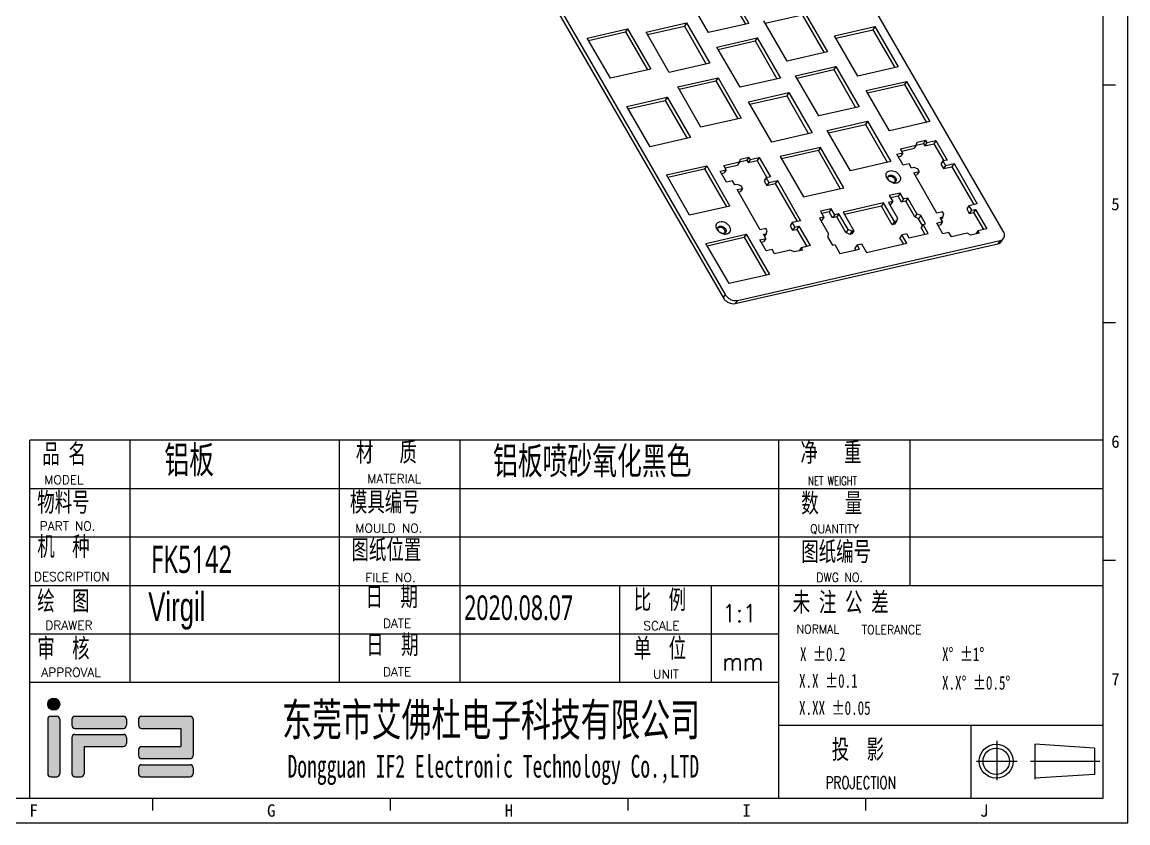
# Model space of a CAD drawing. Header units: millimetres. Extents: x 2161 to 4636, y 409 to 983.
# Drawn here: x 3424.1 to 3730.7, y 508 to 730.1 of the extents above; entities that cross this region are included whole.
import ezdxf
from ezdxf.enums import TextEntityAlignment as Align

# ---------------------------------------------------------------- set-up
doc = ezdxf.new("R2010")
doc.units = ezdxf.units.MM
doc.header["$LTSCALE"] = 30.734
doc.layers.get('0').update_dxf_attribs({"linetype": 'CONTINUOUS'})
doc.layers.add('BORDER', color=5, linetype='CONTINUOUS')
doc.styles.add('BORDER', font='')
doc.styles.get("Standard").update_dxf_attribs({"font": 'txt', "width": 0.667})
doc.styles.add('图框文字', font='romans.shx')
doc.styles.get('BORDER').set_extended_font_data('SimSun')

# ---------------------------------------------------------------- blocks, each defined once
blk = doc.blocks.new('IF2新图框')
h = blk.add_hatch(color=1)
h.set_gradient(color1=(255, 0, 0), color2=(255, 31, 31), one_color=1, tint=0.56, name='CYLINDER')
h.paths.add_polyline_path([(-296.14, 32.94, 1), (-299.5, 32.94, 1)])
h = blk.add_hatch(color=3)
h.set_gradient(color1=(0, 255, 0), color2=(31, 255, 31), one_color=1, tint=0.56, name='CYLINDER')
h.paths.add_polyline_path([(-299.5, 13.62, 0.414214), (-298.66, 12.78), (-296.98, 12.78, 0.414214), (-296.14, 13.62), (-296.14, 28.74, 0.414214), (-296.98, 29.58), (-298.66, 29.58, 0.414214), (-299.5, 28.74)])
h = blk.add_hatch(color=3)
h.set_gradient(color1=(0, 255, 0), color2=(31, 255, 31), one_color=1, tint=0.56, name='CYLINDER')
h.paths.add_polyline_path([(-278.5, 26.22, 0.414214), (-277.66, 27.06), (-277.66, 28.74, 0.414214), (-278.5, 29.58), (-291.94, 29.58, 0.414214), (-292.78, 28.74), (-292.78, 27.06, 0.414214), (-291.94, 26.22)])
h = blk.add_hatch(color=3)
h.set_gradient(color1=(0, 255, 0), color2=(31, 255, 31), one_color=1, tint=0.56, name='CYLINDER')
h.paths.add_polyline_path([(-273.46, 29.58, 0.414214), (-274.3, 28.74), (-274.3, 27.06, 0.414214), (-273.46, 26.22), (-262.54, 26.22), (-262.54, 21.18), (-273.46, 21.18, 0.414214), (-274.3, 20.34), (-274.3, 18.66, 0.414214), (-273.46, 17.82), (-260.02, 17.82, 0.414214), (-259.18, 18.66), (-259.18, 28.74, 0.414214), (-260.02, 29.58)])
h = blk.add_hatch(color=3)
h.set_gradient(color1=(0, 255, 0), color2=(31, 255, 31), one_color=1, tint=0.56, name='CYLINDER')
h.paths.add_polyline_path([(-291.94, 24.54, 0.414214), (-292.78, 23.7), (-292.78, 13.62, 0.414214), (-291.94, 12.78), (-290.26, 12.78, 0.414214), (-289.42, 13.62), (-289.42, 21.18), (-278.5, 21.18, 0.414214), (-277.66, 22.02), (-277.66, 23.7, 0.414214), (-278.5, 24.54)])
h = blk.add_hatch(color=3)
h.set_gradient(color1=(0, 255, 0), color2=(31, 255, 31), one_color=1, tint=0.56, name='CYLINDER')
h.paths.add_polyline_path([(-273.46, 16.14, 0.414214), (-274.3, 15.3), (-274.3, 13.62, 0.414214), (-273.46, 12.78), (-260.02, 12.78, 0.414214), (-259.18, 13.62), (-259.18, 15.3, 0.414214), (-260.02, 16.14)])
at = {"lineweight": 25}
for p, q in [((-304.43, 6.88), (-304.43, 106.1)), ((-6.88, 106.1), (-304.43, 106.1)), ((-276.7, 106.1), (-276.7, 38.9)), ((-218.64, 106.1), (-218.64, 38.9)), ((-96.83, 106.1), (-96.83, 6.88)), ((-60.5, 106.1), (-60.5, 65.78)), ((-6.88, 92.66), (-304.43, 92.66)), ((-6.88, 79.22), (-304.43, 79.22)), ((-6.88, 65.78), (-304.43, 65.78)), ((-140.91, 65.78), (-140.91, 38.9)), ((-115.47, 38.9), (-115.47, 65.78)), ((-96.83, 52.34), (-304.43, 52.34)), ((-96.83, 38.9), (-304.43, 38.9)), ((-6.88, 27), (-96.83, 27)), ((-43.58, 27), (-43.58, 6.88)), ((-36.38, 22.8), (-36.38, 11.84)), ((-9.28, 20.75), (-25.81, 21.79)), ((-25.81, 21.79), (-25.81, 12.13)), ((-41.95, 17.09), (-30.68, 17.09)), ((-27.02, 17.09), (-7.79, 17.09)), ((-9.28, 13.43), (-25.81, 12.4))]:
    blk.add_line(p, q, dxfattribs=at)
for p, q in [((-185.24, 106.1), (-185.24, 38.9)), ((-9.28, 20.75), (-9.28, 13.43))]:
    blk.add_line(p, q)
at = {"color": 3}
for p, q in [((-299.5, 28.74), (-299.5, 13.62)), ((-298.66, 29.58), (-296.98, 29.58)), ((-296.14, 28.74), (-296.14, 13.62)), ((-292.78, 28.74), (-292.78, 27.06)), ((-291.94, 29.58), (-278.5, 29.58)), ((-277.66, 28.74), (-277.66, 27.06)), ((-274.3, 28.74), (-274.3, 27.06)), ((-273.46, 29.58), (-260.02, 29.58)), ((-259.18, 28.74), (-259.18, 18.66)), ((-291.94, 26.22), (-278.5, 26.22)), ((-291.94, 24.54), (-278.5, 24.54)), ((-273.46, 26.22), (-262.54, 26.22)), ((-262.54, 26.22), (-262.54, 21.18)), ((-292.78, 23.7), (-292.78, 13.62)), ((-277.66, 23.7), (-277.66, 22.02)), ((-289.42, 21.18), (-278.5, 21.18)), ((-289.42, 21.18), (-289.42, 13.62)), ((-274.3, 20.34), (-274.3, 18.66)), ((-273.46, 21.18), (-262.54, 21.18)), ((-273.46, 17.82), (-260.02, 17.82)), ((-273.46, 16.14), (-260.02, 16.14)), ((-298.66, 12.78), (-296.98, 12.78)), ((-291.94, 12.78), (-290.26, 12.78)), ((-274.3, 15.3), (-274.3, 13.62)), ((-273.46, 12.78), (-260.02, 12.78)), ((-259.18, 15.3), (-259.18, 13.62))]:
    blk.add_line(p, q, dxfattribs=at)
at = {"color": 1}
blk.add_circle((-297.82, 32.94), 1.68, dxfattribs=at)
at = {"lineweight": 25}
for radius in [4.7, 3.66]:
    blk.add_circle((-36.51, 17.09), radius, dxfattribs=at)
at = {"color": 3}
for centre, start, end in [((-298.66, 28.74), 90, 180), ((-296.98, 28.74), 0, 90), ((-291.94, 28.74), 90, 180), ((-278.5, 28.74), 0, 90), ((-273.46, 28.74), 90, 180), ((-260.02, 28.74), 0, 90), ((-291.94, 27.06), 180, 270), ((-291.94, 23.7), 90, 180), ((-278.5, 27.06), 270, 0), ((-278.5, 23.7), 360, 90), ((-273.46, 27.06), 180, 270), ((-278.5, 22.02), 270, 0), ((-273.46, 20.34), 90, 180), ((-273.46, 18.66), 180, 270), ((-260.02, 18.66), 270, 0), ((-273.46, 15.3), 90, 180), ((-260.02, 15.3), 0, 90), ((-298.66, 13.62), 180, 270), ((-296.98, 13.62), 270, 0), ((-291.94, 13.62), 180, 270), ((-290.26, 13.62), 270, 0), ((-273.46, 13.62), 180, 270), ((-260.02, 13.62), 270, 0)]:
    blk.add_arc(centre, 0.84, start, end, dxfattribs=at)
at = {"layer": 'BORDER', "color": 0, "linetype": 'Continuous'}
for p, q in [((0, 0), (0, 475.03)), ((-6.88, 6.88), (-6.88, 468.15)), ((-3.44, 204.58), (-6.88, 204.58)), ((-3.44, 138.69), (-6.88, 138.69)), ((-3.44, 72.8), (-6.88, 72.8)), ((-665.81, 6.88), (-6.88, 6.88)), ((-270.45, 6.88), (-270.45, 3.44)), ((-204.56, 6.88), (-204.56, 3.44)), ((-138.67, 6.88), (-138.67, 3.44)), ((-72.77, 6.88), (-72.77, 3.44)), ((-672.69, 0), (0, 0))]:
    blk.add_line(p, q, dxfattribs=at)
at = {"lineweight": 25, "style": '图框文字'}
for s, height, p in [('MODEL', 2.465, (-300.43, 93.92)), ('PART NO.', 2.465, (-301.69, 81.08)), ('MOULD NO.', 2.465, (-214.19, 80.5)), ('DESCRIPTION', 2.4654, (-303.32, 67.07)), ('FILE NO.', 2.465, (-211.41, 66.81)), ('DRAWER', 2.465, (-300.17, 53.56)), ('DATE', 2.465, (-206.55, 54.09)), ('SCALE', 2.465, (-134.35, 53.45)), ('APPROVAL', 2.465, (-301.27, 40.51)), ('DATE', 2.465, (-206.55, 40.65)), ('UNIT', 2.465, (-131.63, 40.02))]:
    blk.add_text(s, height=height, dxfattribs=at).set_placement(p)
for s, height, width, p in [('NET WEIGHT', 2.465, 0.7, (-88.66, 93.62)), ('QUANTITY', 2.465, 0.9, (-88.12, 80.33)), ('DWG NO.', 2.465, 0.9, (-86.4, 66.85)), ('1:1', 4.931, 0.9, (-112.46, 55.68)), ('NORMAL', 2.465, 0.9, (-91.85, 52.5)), ('TOLERANCE', 2.465, 0.9, (-73.83, 52.36)), ('mm', 4.931, 0.9, (-112.46, 42.24)), ('PROJECTION', 3.452, 0.7, (-83.8, 9.43))]:
    blk.add_text(s, height=height, dxfattribs=dict(at, width=width)).set_placement(p)
at = {"color": 4, "lineweight": 15, "width": 0.7}
for s, height, p in [('X %%p0.2', 3.79, (-90.91, 44.87)), ('X%%d %%p1%%d', 3.7897, (-51.52, 44.87)), ('X.X %%p0.1', 3.79, (-91.17, 37.5)), ('X.X%%D %%p0.5%%D', 3.7897, (-51.52, 36.95)), ('X.XX %%p0.05', 3.7897, (-91.17, 29.97))]:
    blk.add_text(s, height=height, dxfattribs=at).set_placement(p)
at = {"color": 7, "char_height": 5.3171, "attachment_point": 1}
for s, insert, width in [('{\\fSimSun|b0|i0|c134|p54;品 名}', (-300.99, 105.06), 23.1798), ('{\\fSimSun|b0|i0|c134|p54;材   质}', (-214.03, 105.54), 23.1798), ('{\\fSimSun|b0|i0|c134|p54;净   重}', (-90.8, 105.46), 23.1798), ('{\\fSimSun|b0|i0|c134|p54;物料号}', (-302.38, 91.62), 23.1798), ('{\\fSimSun|b0|i0|c134|p54;模具编号}', (-215.71, 91.68), 27.2235), ('{\\fSimSun|b0|i0|c134|p54;数   量}', (-90.57, 91.4), 23.1798), ('{\\fSimSun|b0|i0|c134|p54;机  种}', (-302.38, 79.39), 23.1798), ('{\\fSimSun|b0|i0|c134|p54;图纸位置}', (-215.26, 78.45), 27.3943), ('{\\fSimSun|b0|i0|c134|p54;图纸编号}', (-90.57, 77.95), 27.731), ('{\\fSimSun|b0|i0|c134|p54;绘  图}', (-302.38, 64.29), 23.1798), ('{\\fSimSun|b0|i0|c134|p54;日  期  }', (-211.34, 65.43), 23.1798), ('{\\fSimSun|b0|i0|c134|p54;比  例  }', (-136.99, 64.61), 23.1798), ('{\\fSimSun|b0|i0|c134|p54;未 注 公 差}', (-92.92, 63.89), 36.8122), ('{\\fSimSun|b0|i0|c134|p54;日  期  }', (-211.16, 52.13), 23.1798), ('{\\fSimSun|b0|i0|c134|p54;审  核}', (-302.38, 51.14), 23.1798), ('{\\fSimSun|b0|i0|c134|p54;单  位  }', (-136.99, 51.17), 23.1798), ('{\\fSimSun|b0|i0|c134|p54;投  影}', (-82.11, 23.09), 23.1798)]:
    blk.add_mtext(s, dxfattribs=dict(at, insert=insert, width=width))
at = {"lineweight": 25, "insert": (-210.86, 96.67), "char_height": 2.465, "width": 36.2184, "attachment_point": 1, "style": '图框文字'}
blk.add_mtext('MATERIAL', dxfattribs=at)
at = {"color": 7, "attachment_point": 5}
for s, insert, char_height in [('{\\fSimHei|b0|i0|c134|p49;东莞市艾佛杜电子科技有限公司}', (-176.55, 28.11), 9.098), ('{\\f@DotumChe|b0|i0|c134|p49;Dongguan IF2 Electronic Technology Co.,LTD}', (-175.94, 14.67), 6.3049)]:
    blk.add_mtext(s, dxfattribs=dict(at, insert=insert, char_height=char_height))
at = {"layer": 'BORDER', "color": 0, "style": 'BORDER'}
for s, p in [('5', (-3.44, 171.63)), ('6', (-3.44, 105.74)), ('7', (-3.44, 39.85)), ('F', (-303.4, 3.44)), ('G', (-237.51, 3.44)), ('H', (-171.61, 3.44)), ('I', (-105.72, 3.44)), ('J', (-39.83, 3.44))]:
    blk.add_text(s, height=3.44, dxfattribs=at).set_placement(p, align=Align.MIDDLE_CENTER)

msp = doc.modelspace()

# ---------------------------------------------------------------- linework, layer by layer
at = {"color": 7, "linetype": 'Continuous'}
for p, q in [((3696.118, 672.136), (3566.202, 897.156)), ((3488.48, 878.728), (3618.396, 653.707)), ((3489.059, 879.59), (3618.974, 654.57)), ((3618.516, 740.057), (3624.59, 729.535)), ((3619.094, 740.919), (3625.542, 729.752)), ((3614.35, 727.204), (3607.903, 738.371)), ((3640.909, 732.98), (3647.356, 721.813)), ((3597.063, 727.302), (3608.255, 729.85)), ((3608.255, 729.85), (3607.676, 728.988)), ((3608.255, 729.85), (3614.702, 718.683)), ((3625.542, 729.752), (3614.35, 727.204)), ((3636.165, 719.265), (3629.717, 730.432)), ((3630.09, 729.786), (3640.33, 732.118)), ((3640.33, 732.118), (3646.405, 721.596)), ((3580.77, 725.677), (3591.962, 728.225)), ((3581.143, 725.031), (3591.383, 727.362)), ((3591.962, 728.225), (3591.383, 727.362)), ((3591.383, 727.362), (3597.458, 716.841)), ((3591.962, 728.225), (3598.409, 717.058)), ((3603.51, 716.134), (3597.063, 727.302)), ((3597.436, 726.656), (3607.676, 728.988)), ((3607.676, 728.988), (3613.75, 718.466)), ((3649.33, 726.306), (3660.522, 728.854)), ((3649.703, 725.66), (3659.943, 727.992)), ((3660.522, 728.854), (3659.943, 727.992)), ((3659.943, 727.992), (3666.018, 717.47)), ((3660.522, 728.854), (3666.969, 717.687)), ((3587.217, 714.509), (3580.77, 725.677)), ((3616.676, 723.175), (3627.868, 725.724)), ((3617.049, 722.53), (3627.289, 724.861)), ((3627.868, 725.724), (3627.289, 724.861)), ((3627.289, 724.861), (3633.363, 714.34)), ((3627.868, 725.724), (3634.315, 714.557)), ((3655.778, 715.139), (3649.33, 726.306)), ((3623.123, 712.008), (3616.676, 723.175)), ((3647.356, 721.813), (3636.165, 719.265)), ((3614.702, 718.683), (3603.51, 716.134)), ((3638.49, 715.237), (3649.682, 717.785)), ((3649.682, 717.785), (3649.103, 716.922)), ((3649.682, 717.785), (3656.129, 706.618)), ((3666.969, 717.687), (3655.778, 715.139)), ((3598.409, 717.058), (3587.217, 714.509)), ((3605.836, 712.106), (3617.028, 714.655)), ((3617.028, 714.655), (3616.449, 713.792)), ((3617.028, 714.655), (3623.475, 703.487)), ((3634.315, 714.557), (3623.123, 712.008)), ((3644.938, 704.069), (3638.49, 715.237)), ((3638.863, 714.591), (3649.103, 716.922)), ((3649.103, 716.922), (3655.178, 706.401)), ((3612.283, 700.939), (3605.836, 712.106)), ((3606.209, 711.46), (3616.449, 713.792)), ((3616.449, 713.792), (3622.523, 703.271)), ((3658.103, 711.11), (3669.295, 713.659)), ((3658.476, 710.465), (3668.716, 712.796)), ((3669.295, 713.659), (3668.716, 712.796)), ((3668.716, 712.796), (3674.791, 702.275)), ((3669.295, 713.659), (3675.743, 702.492)), ((3591.731, 706.692), (3602.922, 709.241)), ((3592.104, 706.046), (3602.344, 708.378)), ((3602.922, 709.241), (3602.344, 708.378)), ((3602.344, 708.378), (3608.418, 697.857)), ((3602.922, 709.241), (3609.37, 698.073)), ((3625.449, 707.98), (3636.641, 710.528)), ((3625.822, 707.334), (3636.062, 709.666)), ((3636.641, 710.528), (3636.062, 709.666)), ((3636.062, 709.666), (3642.137, 699.144)), ((3636.641, 710.528), (3643.088, 699.361)), ((3664.551, 699.943), (3658.103, 711.11)), ((3598.178, 695.525), (3591.731, 706.692)), ((3631.896, 696.813), (3625.449, 707.98)), ((3656.129, 706.618), (3644.938, 704.069)), ((3623.475, 703.487), (3612.283, 700.939)), ((3647.263, 700.041), (3658.455, 702.589)), ((3658.455, 702.589), (3657.876, 701.727)), ((3658.455, 702.589), (3664.903, 691.422)), ((3675.743, 702.492), (3664.551, 699.943)), ((3643.088, 699.361), (3631.896, 696.813)), ((3653.711, 688.874), (3647.263, 700.041)), ((3647.636, 699.395), (3657.876, 701.727)), ((3657.876, 701.727), (3663.951, 691.206)), ((3609.37, 698.073), (3598.178, 695.525)), ((3667.591, 694.99), (3671.968, 695.987)), ((3671.968, 695.987), (3671.389, 695.124)), ((3671.965, 696), (3673.987, 696.46)), ((3671.968, 695.987), (3672.248, 696.795)), ((3672.248, 696.795), (3674.566, 697.323)), ((3674.566, 697.323), (3673.987, 696.46)), ((3673.987, 696.46), (3674.367, 695.802)), ((3674.946, 696.665), (3674.367, 695.802)), ((3674.367, 695.802), (3676.845, 696.367)), ((3674.566, 697.323), (3674.946, 696.665)), ((3674.946, 696.665), (3677.424, 697.229)), ((3677.424, 697.229), (3676.845, 696.367)), ((3676.845, 696.367), (3679.581, 691.628)), ((3677.424, 697.229), (3680.533, 691.845)), ((3645.414, 695.333), (3634.222, 692.785)), ((3644.835, 694.47), (3634.595, 692.139)), ((3645.414, 695.333), (3644.835, 694.47)), ((3650.91, 683.949), (3644.835, 694.47)), ((3651.861, 684.166), (3645.414, 695.333)), ((3666.632, 693.44), (3668.271, 693.814)), ((3668.382, 690.409), (3666.632, 693.44)), ((3667.005, 692.795), (3667.692, 692.951)), ((3668.271, 693.814), (3667.591, 694.99)), ((3668.271, 693.814), (3667.692, 692.951)), ((3667.964, 694.344), (3671.389, 695.124)), ((3602.691, 687.708), (3613.883, 690.256)), ((3613.883, 690.256), (3613.304, 689.394)), ((3613.883, 690.256), (3620.331, 679.089)), ((3618.603, 690.307), (3622.98, 691.303)), ((3619.282, 689.13), (3618.603, 690.307)), ((3618.976, 689.661), (3622.401, 690.441)), ((3622.98, 691.303), (3622.401, 690.441)), ((3622.977, 691.316), (3624.999, 691.777)), ((3622.98, 691.303), (3623.259, 692.111)), ((3623.259, 692.111), (3625.577, 692.639)), ((3625.577, 692.639), (3624.999, 691.777)), ((3624.999, 691.777), (3625.379, 691.119)), ((3625.957, 691.981), (3625.379, 691.119)), ((3625.379, 691.119), (3627.857, 691.683)), ((3625.577, 692.639), (3625.957, 691.981)), ((3625.957, 691.981), (3628.436, 692.545)), ((3628.436, 692.545), (3627.857, 691.683)), ((3627.857, 691.683), (3630.593, 686.945)), ((3628.436, 692.545), (3631.544, 687.161)), ((3634.222, 692.785), (3640.669, 681.617)), ((3664.903, 691.422), (3653.711, 688.874)), ((3670.021, 690.783), (3668.382, 690.409)), ((3670.7, 689.606), (3670.021, 690.783)), ((3679.373, 691.581), (3678.795, 690.718)), ((3678.795, 690.718), (3679.52, 689.462)), ((3680.533, 691.845), (3679.373, 691.581)), ((3679.373, 691.581), (3680.099, 690.325)), ((3680.099, 690.325), (3679.52, 689.462)), ((3679.52, 689.462), (3681.878, 689.999)), ((3680.099, 690.325), (3682.457, 690.862)), ((3682.457, 690.862), (3681.878, 689.999)), ((3681.878, 689.999), (3687.953, 679.478)), ((3682.457, 690.862), (3688.905, 679.694)), ((3609.139, 676.541), (3602.691, 687.708)), ((3603.064, 687.062), (3613.304, 689.394)), ((3613.304, 689.394), (3619.379, 678.872)), ((3617.643, 688.757), (3619.282, 689.13)), ((3619.393, 685.726), (3617.643, 688.757)), ((3618.016, 688.111), (3618.703, 688.267)), ((3619.282, 689.13), (3618.703, 688.267)), ((3630.385, 686.897), (3629.806, 686.035)), ((3631.544, 687.161), (3630.385, 686.897)), ((3630.385, 686.897), (3631.11, 685.641)), ((3671.439, 689.774), (3670.7, 689.606)), ((3671.265, 688.313), (3672.824, 688.668)), ((3677.713, 677.146), (3671.265, 688.313)), ((3672.479, 689.266), (3671.439, 689.774)), ((3671.638, 687.667), (3672.245, 687.806)), ((3672.824, 688.668), (3672.245, 687.806)), ((3672.824, 688.668), (3672.479, 689.266)), ((3621.032, 686.099), (3619.393, 685.726)), ((3621.711, 684.922), (3621.032, 686.099)), ((3622.451, 685.091), (3621.711, 684.922)), ((3622.277, 683.63), (3623.836, 683.985)), ((3623.49, 684.583), (3622.451, 685.091)), ((3623.836, 683.985), (3623.257, 683.122)), ((3623.836, 683.985), (3623.49, 684.583)), ((3629.806, 686.035), (3630.532, 684.779)), ((3631.11, 685.641), (3630.532, 684.779)), ((3630.532, 684.779), (3632.89, 685.315)), ((3631.11, 685.641), (3633.469, 686.178)), ((3633.469, 686.178), (3632.89, 685.315)), ((3632.89, 685.315), (3638.964, 674.794)), ((3633.469, 686.178), (3639.916, 675.011)), ((3640.669, 681.617), (3651.861, 684.166)), ((3628.724, 672.462), (3622.277, 683.63)), ((3622.65, 682.984), (3623.257, 683.122)), ((3667.537, 682.673), (3664.499, 681.981)), ((3664.499, 681.981), (3665.443, 680.346)), ((3666.958, 681.81), (3664.872, 681.335)), ((3667.537, 682.673), (3666.958, 681.81)), ((3667.902, 680.175), (3666.958, 681.81)), ((3668.481, 681.037), (3667.537, 682.673)), ((3668.481, 681.037), (3667.902, 680.175)), ((3669.66, 681.306), (3668.481, 681.037)), ((3669.66, 681.306), (3669.081, 680.444)), ((3672.181, 676.939), (3669.66, 681.306)), ((3620.331, 679.089), (3609.139, 676.541)), ((3648.431, 678.322), (3645.393, 677.631)), ((3645.393, 677.631), (3646.337, 675.995)), ((3648.431, 678.322), (3647.852, 677.46)), ((3649.375, 676.687), (3648.431, 678.322)), ((3662.913, 679.95), (3651.721, 677.402)), ((3662.334, 679.088), (3652.094, 676.756)), ((3662.913, 679.95), (3662.334, 679.088)), ((3665.327, 673.903), (3662.334, 679.088)), ((3665.906, 674.765), (3662.913, 679.95)), ((3665.443, 680.346), (3664.264, 680.077)), ((3664.264, 680.077), (3666.785, 675.71)), ((3664.864, 679.483), (3664.637, 679.432)), ((3665.443, 680.346), (3664.864, 679.483)), ((3669.081, 680.444), (3667.902, 680.175)), ((3671.603, 676.076), (3669.081, 680.444)), ((3686.546, 679.157), (3685.968, 678.295)), ((3685.968, 678.295), (3686.693, 677.039)), ((3688.905, 679.694), (3686.546, 679.157)), ((3686.546, 679.157), (3687.272, 677.901)), ((3687.272, 677.901), (3686.693, 677.039)), ((3687.272, 677.901), (3688.431, 678.165)), ((3688.431, 678.165), (3687.852, 677.303)), ((3688.431, 678.165), (3691.539, 672.781)), ((3639.916, 675.011), (3637.558, 674.474)), ((3646.337, 675.995), (3645.158, 675.727)), ((3645.158, 675.727), (3647.679, 671.36)), ((3645.758, 675.133), (3645.531, 675.081)), ((3646.337, 675.995), (3645.758, 675.133)), ((3647.852, 677.46), (3645.766, 676.985)), ((3648.796, 675.825), (3647.852, 677.46)), ((3649.375, 676.687), (3648.796, 675.825)), ((3649.975, 676.093), (3648.796, 675.825)), ((3650.554, 676.956), (3649.375, 676.687)), ((3650.554, 676.956), (3649.975, 676.093)), ((3652.497, 671.726), (3649.975, 676.093)), ((3653.075, 672.588), (3650.554, 676.956)), ((3651.721, 677.402), (3654.714, 672.217)), ((3665.906, 674.765), (3665.327, 673.903)), ((3666.506, 674.902), (3665.906, 674.765)), ((3666.506, 674.902), (3665.927, 674.039)), ((3666.785, 675.71), (3666.506, 674.902)), ((3672.181, 676.939), (3671.603, 676.076)), ((3672.642, 675.568), (3671.603, 676.076)), ((3673.221, 676.431), (3672.181, 676.939)), ((3673.221, 676.431), (3672.642, 675.568)), ((3673.719, 673.703), (3672.642, 675.568)), ((3674.556, 674.118), (3673.221, 676.431)), ((3677.638, 674.376), (3679.277, 674.749)), ((3679.272, 677.501), (3677.713, 677.146)), ((3678.598, 675.926), (3679.337, 676.094)), ((3679.277, 674.749), (3678.598, 675.926)), ((3679.277, 674.749), (3678.698, 673.887)), ((3679.337, 676.094), (3678.888, 675.424)), ((3679.617, 676.903), (3679.272, 677.501)), ((3679.337, 676.094), (3679.617, 676.903)), ((3686.693, 677.039), (3687.852, 677.303)), ((3687.852, 677.303), (3690.588, 672.564)), ((3630.283, 672.817), (3628.724, 672.462)), ((3630.628, 672.219), (3630.283, 672.817)), ((3630.349, 671.411), (3630.628, 672.219)), ((3637.558, 674.474), (3636.979, 673.611)), ((3636.979, 673.611), (3637.704, 672.355)), ((3637.558, 674.474), (3638.283, 673.217)), ((3638.283, 673.217), (3637.704, 672.355)), ((3637.704, 672.355), (3638.863, 672.619)), ((3638.283, 673.217), (3639.442, 673.481)), ((3639.442, 673.481), (3638.863, 672.619)), ((3638.863, 672.619), (3641.599, 667.88)), ((3639.442, 673.481), (3642.551, 668.097)), ((3653.075, 672.588), (3652.497, 671.726)), ((3653.536, 671.218), (3652.497, 671.726)), ((3654.115, 672.08), (3653.075, 672.588)), ((3654.115, 672.08), (3653.536, 671.218)), ((3654.714, 672.217), (3654.115, 672.08)), ((3654.714, 672.217), (3654.136, 671.354)), ((3665.927, 674.039), (3665.327, 673.903)), ((3668.001, 671.136), (3669.261, 671.423)), ((3669.261, 671.423), (3669.928, 670.266)), ((3669.928, 670.266), (3675.324, 671.495)), ((3673.897, 673.967), (3673.318, 673.105)), ((3674.373, 671.278), (3673.318, 673.105)), ((3673.897, 673.967), (3674.556, 674.118)), ((3675.324, 671.495), (3673.897, 673.967)), ((3679.388, 671.345), (3677.638, 674.376)), ((3678.011, 673.731), (3678.698, 673.887)), ((3681.027, 671.718), (3679.388, 671.345)), ((3681.707, 670.542), (3681.027, 671.718)), ((3686.083, 671.538), (3681.707, 670.542)), ((3687.123, 671.031), (3686.083, 671.538)), ((3689.441, 671.558), (3687.123, 671.031)), ((3689.061, 672.216), (3688.482, 671.354)), ((3691.539, 672.781), (3689.061, 672.216)), ((3689.061, 672.216), (3689.441, 671.558)), ((3613.652, 668.723), (3624.844, 671.272)), ((3620.099, 657.556), (3613.652, 668.723)), ((3614.025, 668.078), (3624.265, 670.409)), ((3621.797, 652.045), (3694.624, 668.628)), ((3622.376, 652.908), (3695.203, 669.49)), ((3624.844, 671.272), (3624.265, 670.409)), ((3624.265, 670.409), (3630.34, 659.888)), ((3624.844, 671.272), (3631.291, 660.105)), ((3628.65, 669.693), (3630.289, 670.066)), ((3630.4, 666.662), (3628.65, 669.693)), ((3629.023, 669.047), (3629.71, 669.203)), ((3629.609, 671.242), (3630.349, 671.411)), ((3630.289, 670.066), (3629.609, 671.242)), ((3630.289, 670.066), (3629.71, 669.203)), ((3630.349, 671.411), (3629.899, 670.741)), ((3647.679, 671.36), (3647.4, 670.551)), ((3647.4, 670.551), (3648.735, 668.238)), ((3648.735, 668.238), (3649.395, 668.388)), ((3649.395, 668.388), (3650.822, 665.916)), ((3654.136, 671.354), (3653.536, 671.218)), ((3655.551, 668.301), (3656.81, 668.588)), ((3656.81, 668.588), (3658.168, 666.234)), ((3658.168, 666.234), (3669.36, 668.783)), ((3668.001, 671.136), (3667.423, 670.274)), ((3668.408, 668.566), (3667.423, 670.274)), ((3669.36, 668.783), (3668.001, 671.136)), ((3695.203, 669.49), (3694.624, 668.628)), ((3695.623, 669.277), (3696.201, 670.14)), ((3632.039, 667.035), (3630.4, 666.662)), ((3632.718, 665.858), (3632.039, 667.035)), ((3637.095, 666.855), (3632.718, 665.858)), ((3638.134, 666.347), (3637.095, 666.855)), ((3640.453, 666.875), (3638.134, 666.347)), ((3640.073, 667.533), (3639.494, 666.67)), ((3642.551, 668.097), (3640.073, 667.533)), ((3640.073, 667.533), (3640.453, 666.875)), ((3650.822, 665.916), (3656.218, 667.144)), ((3655.551, 668.301), (3654.972, 667.438)), ((3655.267, 666.928), (3654.972, 667.438)), ((3656.218, 667.144), (3655.551, 668.301)), ((3631.291, 660.105), (3620.099, 657.556)), ((3618.974, 654.57), (3618.396, 653.707)), ((3622.376, 652.908), (3621.797, 652.045))]:
    msp.add_line(p, q, dxfattribs=at)
for centre, radius, start, end in [((3665.555, 687.767), 1.945, 198.57613, 201.07062), ((3664.791, 686.958), 0.685, 160.95436, 164.22744), ((3664.77, 686.965), 0.663, 146.21537, 160.95642), ((3666.207, 687.732), 2.337, 259.60877, 263.61168), ((3618.403, 673.632), 1.945, 198.57613, 201.07062), ((3617.639, 672.823), 0.685, 160.95436, 164.22744), ((3617.618, 672.831), 0.663, 146.21537, 160.95642), ((3619.055, 673.598), 2.337, 259.60877, 263.61168)]:
    msp.add_arc(centre, radius, start, end, dxfattribs=at)
for points, knots in [([(3663.711, 687.147), (3663.648, 687.333), (3663.581, 687.712), (3663.716, 688.265), (3664.087, 688.685), (3664.431, 688.828), (3664.614, 688.87)], [0, 0, 0, 0, 0.2669543, 0.5092561, 0.7460578, 1, 1, 1, 1]), ([(3664.083, 686.472), (3664.047, 686.518), (3663.911, 686.704), (3663.801, 686.908), (3663.739, 687.067)], [0, 0, 0, 0, 0.2586129, 1, 1, 1, 1]), ([(3664.258, 686.41), (3664.19, 686.526), (3664.094, 686.766), (3664.099, 687.03), (3664.131, 687.144)], [0, 0, 0, 0, 0.5299548, 1, 1, 1, 1]), ([(3664.45, 687.289), (3664.42, 687.283), (3664.309, 687.252), (3664.203, 687.198), (3664.135, 687.145)], [0, 0, 0, 0, 0.2600032, 1, 1, 1, 1]), ([(3664.355, 687.482), (3664.378, 687.5), (3664.477, 687.569), (3664.592, 687.614), (3664.681, 687.634)], [0, 0, 0, 0, 0.2417138, 1, 1, 1, 1]), ([(3664.684, 687.315), (3664.663, 687.315), (3664.585, 687.313), (3664.507, 687.302), (3664.45, 687.289)], [0, 0, 0, 0, 0.2576386, 1, 1, 1, 1]), ([(3664.614, 688.87), (3665.109, 688.982), (3665.955, 688.808), (3666.721, 688.283), (3667.102, 687.884), (3667.395, 687.461), (3667.615, 686.899), (3667.58, 686.213), (3667.204, 685.665), (3666.804, 685.488), (3666.594, 685.44)], [0, 0, 0, 0, 0.2626405, 0.4073914, 0.4785518, 0.5471619, 0.673045, 0.7840424, 0.8884659, 1, 1, 1, 1]), ([(3664.681, 687.634), (3664.856, 687.674), (3665.251, 687.655), (3665.786, 687.408), (3666.212, 687.002), (3666.374, 686.643), (3666.4, 686.466)], [0, 0, 0, 0, 0.2372148, 0.5008326, 0.7640029, 1, 1, 1, 1]), ([(3666.025, 686.52), (3665.966, 686.621), (3665.68, 686.997), (3665.227, 687.248), (3664.876, 687.301)], [0, 0, 0, 0, 0.2474303, 1, 1, 1, 1]), ([(3665.258, 685.59), (3665.143, 685.637), (3664.701, 685.854), (3664.311, 686.182), (3664.083, 686.472)], [0, 0, 0, 0, 0.2514742, 1, 1, 1, 1]), ([(3665.406, 685.629), (3665.291, 685.646), (3664.835, 685.774), (3664.435, 686.103), (3664.258, 686.41)], [0, 0, 0, 0, 0.2483023, 1, 1, 1, 1]), ([(3665.785, 685.433), (3665.741, 685.441), (3665.561, 685.479), (3665.386, 685.537), (3665.258, 685.59)], [0, 0, 0, 0, 0.245319, 1, 1, 1, 1]), ([(3665.832, 685.64), (3665.799, 685.633), (3665.659, 685.609), (3665.514, 685.613), (3665.406, 685.629)], [0, 0, 0, 0, 0.2380776, 1, 1, 1, 1]), ([(3666.594, 685.44), (3666.544, 685.428), (3666.33, 685.391), (3666.111, 685.391), (3665.947, 685.409)], [0, 0, 0, 0, 0.2393204, 1, 1, 1, 1]), ([(3666.169, 686.121), (3666.164, 686.155), (3666.135, 686.294), (3666.079, 686.426), (3666.025, 686.52)], [0, 0, 0, 0, 0.2388888, 1, 1, 1, 1]), ([(3666.151, 685.786), (3666.158, 685.812), (3666.182, 685.922), (3666.181, 686.037), (3666.169, 686.121)], [0, 0, 0, 0, 0.2416829, 1, 1, 1, 1]), ([(3666.4, 686.466), (3666.414, 686.373), (3666.414, 686.188), (3666.344, 686.014), (3666.295, 685.941)], [0, 0, 0, 0, 0.5166915, 1, 1, 1, 1]), ([(3616.559, 673.013), (3616.496, 673.199), (3616.43, 673.578), (3616.564, 674.131), (3616.935, 674.551), (3617.28, 674.694), (3617.462, 674.735)], [0, 0, 0, 0, 0.2669543, 0.5092561, 0.7460578, 1, 1, 1, 1]), ([(3617.462, 674.735), (3617.957, 674.848), (3618.804, 674.673), (3619.569, 674.149), (3619.95, 673.749), (3620.244, 673.327), (3620.463, 672.764), (3620.428, 672.079), (3620.052, 671.531), (3619.653, 671.353), (3619.442, 671.306)], [0, 0, 0, 0, 0.2626405, 0.4073914, 0.4785518, 0.5471619, 0.673045, 0.7840424, 0.8884659, 1, 1, 1, 1]), ([(3616.932, 672.337), (3616.895, 672.384), (3616.759, 672.569), (3616.649, 672.774), (3616.588, 672.933)], [0, 0, 0, 0, 0.2586129, 1, 1, 1, 1]), ([(3618.106, 671.455), (3617.991, 671.502), (3617.549, 671.719), (3617.159, 672.047), (3616.932, 672.337)], [0, 0, 0, 0, 0.2514742, 1, 1, 1, 1]), ([(3617.106, 672.275), (3617.039, 672.392), (3616.942, 672.632), (3616.947, 672.895), (3616.98, 673.01)], [0, 0, 0, 0, 0.5299548, 1, 1, 1, 1]), ([(3617.298, 673.155), (3617.269, 673.148), (3617.157, 673.117), (3617.051, 673.063), (3616.983, 673.011)], [0, 0, 0, 0, 0.2600032, 1, 1, 1, 1]), ([(3618.255, 671.495), (3618.139, 671.512), (3617.684, 671.64), (3617.283, 671.969), (3617.106, 672.275)], [0, 0, 0, 0, 0.2483023, 1, 1, 1, 1]), ([(3617.204, 673.348), (3617.226, 673.366), (3617.325, 673.435), (3617.44, 673.48), (3617.529, 673.5)], [0, 0, 0, 0, 0.2417138, 1, 1, 1, 1]), ([(3617.532, 673.181), (3617.512, 673.181), (3617.433, 673.178), (3617.355, 673.168), (3617.298, 673.155)], [0, 0, 0, 0, 0.2576386, 1, 1, 1, 1]), ([(3617.529, 673.5), (3617.705, 673.54), (3618.099, 673.52), (3618.635, 673.274), (3619.06, 672.868), (3619.222, 672.509), (3619.249, 672.332)], [0, 0, 0, 0, 0.2372148, 0.5008326, 0.7640029, 1, 1, 1, 1]), ([(3618.873, 672.386), (3618.815, 672.487), (3618.528, 672.863), (3618.075, 673.114), (3617.724, 673.166)], [0, 0, 0, 0, 0.2474303, 1, 1, 1, 1]), ([(3618.634, 671.299), (3618.589, 671.307), (3618.41, 671.345), (3618.234, 671.402), (3618.106, 671.455)], [0, 0, 0, 0, 0.245319, 1, 1, 1, 1]), ([(3618.681, 671.506), (3618.648, 671.498), (3618.507, 671.474), (3618.362, 671.479), (3618.255, 671.495)], [0, 0, 0, 0, 0.2380776, 1, 1, 1, 1]), ([(3619.017, 671.987), (3619.012, 672.02), (3618.984, 672.159), (3618.927, 672.292), (3618.873, 672.386)], [0, 0, 0, 0, 0.2388888, 1, 1, 1, 1]), ([(3618.999, 671.651), (3619.006, 671.677), (3619.031, 671.787), (3619.03, 671.902), (3619.017, 671.987)], [0, 0, 0, 0, 0.2416829, 1, 1, 1, 1]), ([(3619.249, 672.332), (3619.262, 672.239), (3619.262, 672.053), (3619.192, 671.879), (3619.143, 671.807)], [0, 0, 0, 0, 0.5166915, 1, 1, 1, 1]), ([(3696.201, 670.14), (3696.29, 670.271), (3696.425, 670.575), (3696.473, 671.086), (3696.37, 671.623), (3696.215, 671.967), (3696.118, 672.136)], [0, 0, 0, 0, 0.2267487, 0.464918, 0.7224087, 1, 1, 1, 1]), ([(3619.442, 671.306), (3619.392, 671.294), (3619.178, 671.256), (3618.959, 671.257), (3618.795, 671.275)], [0, 0, 0, 0, 0.2393204, 1, 1, 1, 1]), ([(3694.624, 668.628), (3694.828, 668.674), (3695.213, 668.826), (3695.514, 669.115), (3695.623, 669.277)], [0, 0, 0, 0, 0.5169844, 1, 1, 1, 1]), ([(3695.203, 669.49), (3695.407, 669.537), (3695.792, 669.688), (3696.093, 669.978), (3696.201, 670.14)], [0, 0, 0, 0, 0.5169844, 1, 1, 1, 1]), ([(3618.396, 653.707), (3618.565, 653.415), (3619.016, 652.874), (3620.112, 652.124), (3621.176, 651.904), (3621.797, 652.045)], [0, 0, 0, 0, 0.2548923, 0.5196304, 1, 1, 1, 1]), ([(3618.974, 654.57), (3619.143, 654.277), (3619.594, 653.737), (3620.691, 652.986), (3621.755, 652.766), (3622.376, 652.908)], [0, 0, 0, 0, 0.2548923, 0.5196304, 1, 1, 1, 1])]:
    msp.add_open_spline(points, degree=3, knots=knots, dxfattribs=at)
for points in [[(3664.219, 687.334), (3664.256, 687.39), (3664.303, 687.44), (3664.355, 687.482)], [(3664.876, 687.301), (3664.812, 687.31), (3664.748, 687.315), (3664.684, 687.315)], [(3666.017, 685.704), (3665.958, 685.676), (3665.896, 685.655), (3665.832, 685.64)], [(3666.148, 685.784), (3666.107, 685.753), (3666.063, 685.726), (3666.017, 685.704)], [(3666.295, 685.941), (3666.255, 685.881), (3666.204, 685.828), (3666.148, 685.784)], [(3617.067, 673.199), (3617.105, 673.255), (3617.151, 673.306), (3617.204, 673.348)], [(3617.724, 673.166), (3617.661, 673.176), (3617.596, 673.181), (3617.532, 673.181)], [(3618.865, 671.57), (3618.806, 671.542), (3618.744, 671.52), (3618.681, 671.506)], [(3618.996, 671.65), (3618.955, 671.619), (3618.911, 671.592), (3618.865, 671.57)], [(3619.143, 671.807), (3619.103, 671.747), (3619.053, 671.694), (3618.996, 671.65)]]:
    msp.add_open_spline(points, degree=3, dxfattribs=at)

# ---------------------------------------------------------------- block references
msp.add_blockref('IF2新图框', (3730.653, 508.004))

# ---------------------------------------------------------------- texts
at = {"attachment_point": 1}
for s, insert, char_height, width in [('{\\fMicrosoft YaHei|b0|i0|c134|p34;铝板}', (3463.514, 612.509), 7.56, 94.65295), ('{\\fMicrosoft YaHei|b0|i0|c134|p34;铝板喷砂氧化黑色}', (3554.633, 612.228), 7.56, 94.65295), ('{\\fMicrosoft YaHei|b0|i0|c134|p34;FK5142}', (3459.795, 584.88), 7.56, 94.65295), ('{\\fￒﾶﾸ\ufff9ￓ\uffd1ﾸￖﾱￊ\uffd0\uffd0ￊ￩ﾼ\ufff2ￌﾣﾤ|b0|i0|c134|p2;Virgil}', (3459.048, 571.976), 8, 40.1277), ('{\\fMicrosoft YaHei|b0|i0|c134|p34;2020.08.07}', (3546.63, 571.087), 6.804, 85.18765)]:
    msp.add_mtext(s, dxfattribs=dict(at, insert=insert, char_height=char_height, width=width))

doc.saveas('drawing.dxf')
